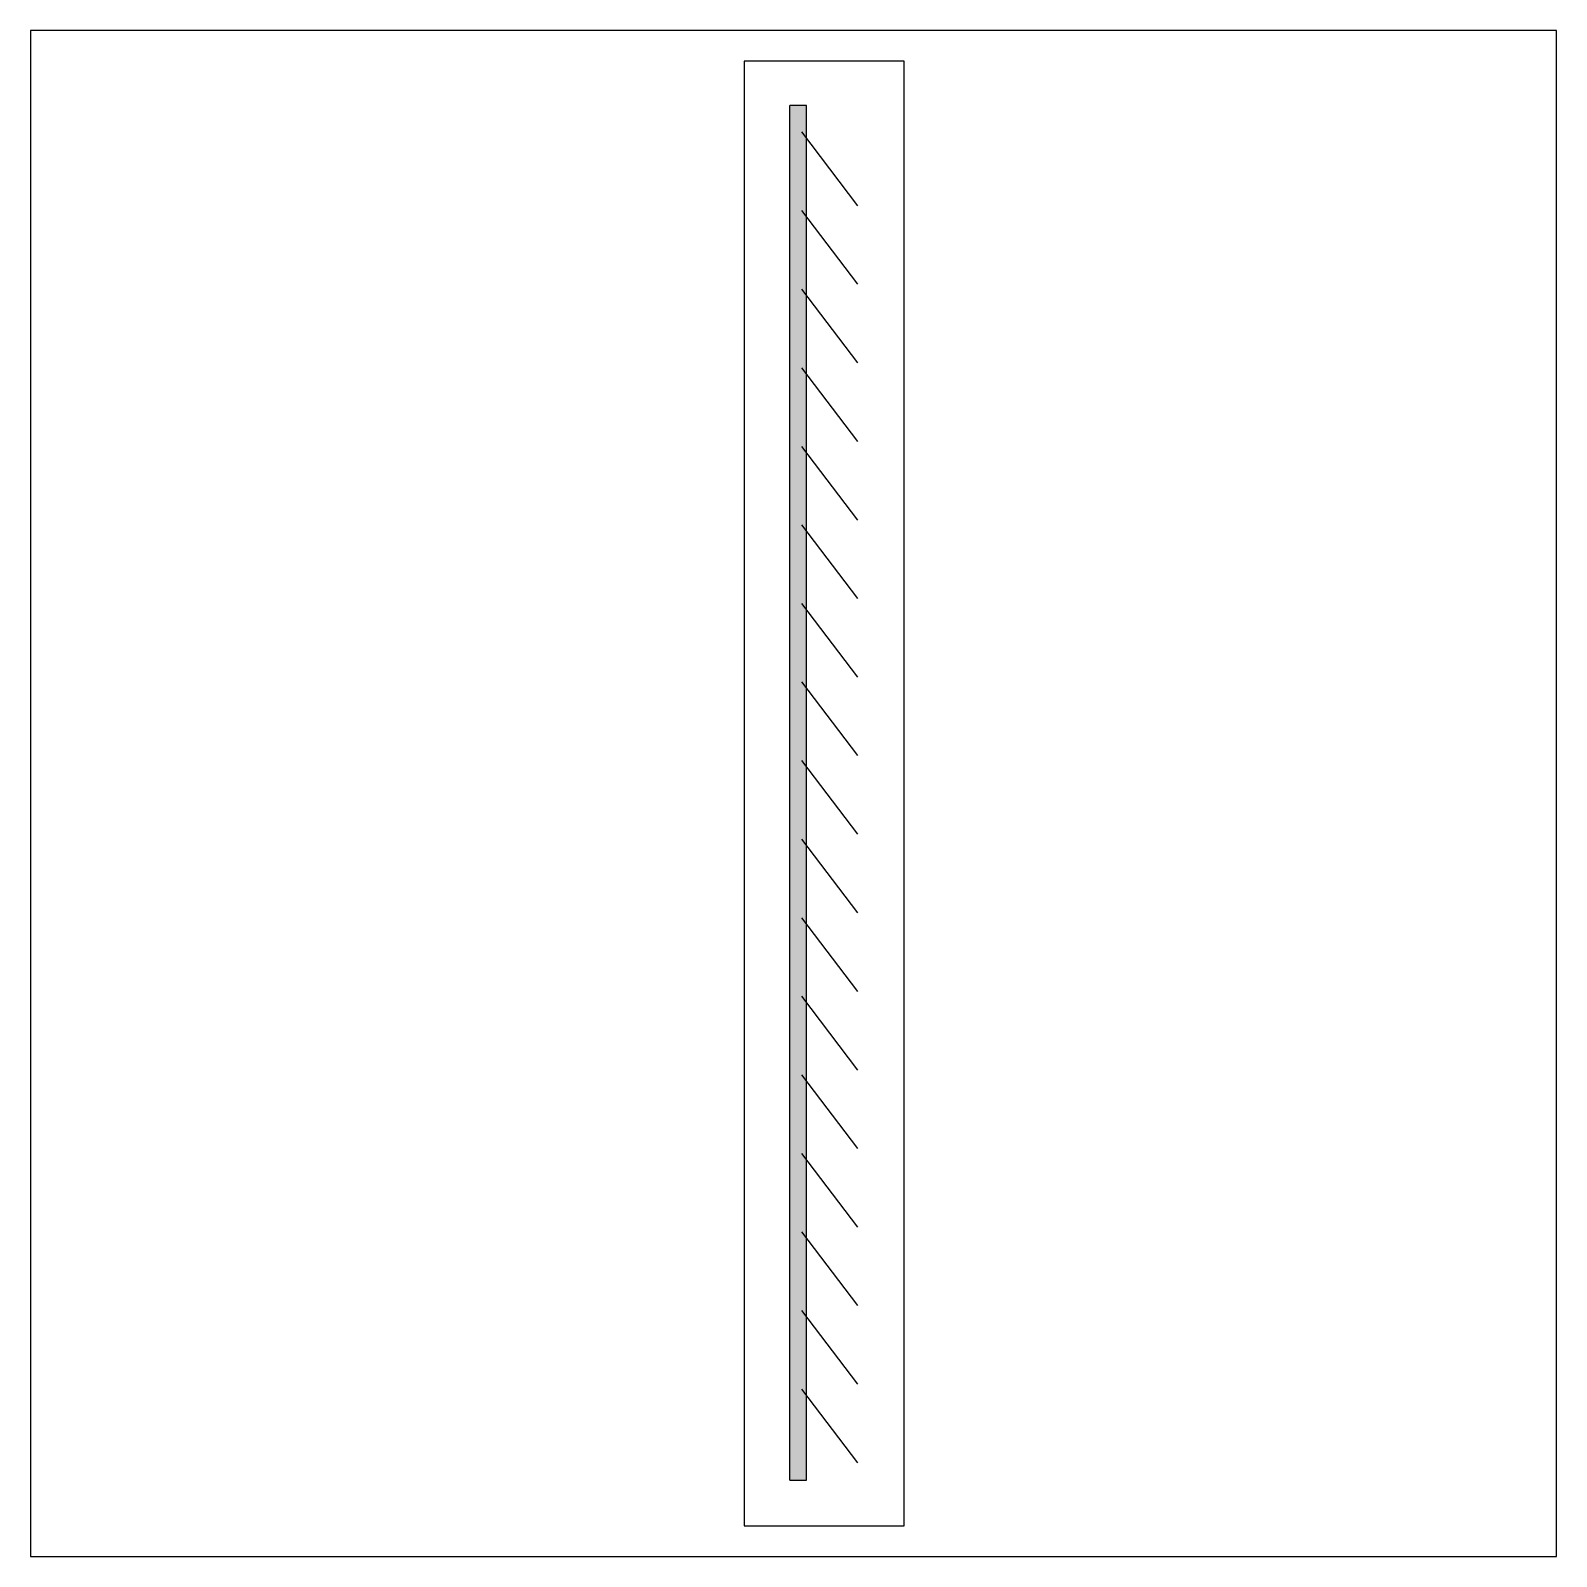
# Model space of a CAD drawing. Header units: millimetres. Extents: x 0 to 1000, y 0 to 1000.
import ezdxf

# ---------------------------------------------------------------- set-up
doc = ezdxf.new("R2010")
doc.units = ezdxf.units.MM
doc.layers.get('0').update_dxf_attribs({"color": 2})
doc.layers.add('1', color=1, linetype='Continuous')
doc.layers.add('2', color=7, linetype='Continuous')

msp = doc.modelspace()

# ---------------------------------------------------------------- hatches: boundary and pattern name
at = {"layer": '2'}
msp.add_hatch(color=256, dxfattribs=at).paths.add_polyline_path([(497.6, 50.1), (508.6, 50.1), (508.6, 950.9), (497.6, 950.9)])

# ---------------------------------------------------------------- linework, layer by layer
at = {"color": 2}
msp.add_lwpolyline([(0, 0), (1000, 0), (1000, 1000), (0, 1000)], close=True, dxfattribs=at)
at = {"layer": '1', "color": 1}
for p, q in [((572.5, 980), (467.6, 980)), ((467.6, 980), (467.6, 20)), ((572.5, 20), (572.5, 980)), ((467.6, 20), (572.5, 20))]:
    msp.add_line(p, q, dxfattribs=at)
at = {"layer": '2'}
for p, q in [((497.6, 50.1), (497.6, 950.9)), ((508.6, 950.9), (497.6, 950.9)), ((508.6, 50.1), (508.6, 950.9)), ((542.2, 885.2), (505.5, 933.5)), ((542.2, 833.7), (505.5, 882)), ((542.2, 782.2), (505.5, 830.5)), ((542.2, 730.7), (505.5, 779)), ((542.2, 679.2), (505.5, 727.5)), ((542.2, 627.8), (505.5, 676)), ((542.2, 576.3), (505.5, 624.6)), ((542.2, 524.8), (505.5, 573.1)), ((542.2, 473.3), (505.5, 521.6)), ((542.2, 421.8), (505.5, 470.1)), ((542.2, 370.3), (505.5, 418.6)), ((542.2, 318.8), (505.5, 367.1)), ((542.2, 267.3), (505.5, 315.6)), ((542.2, 215.9), (505.5, 264.1)), ((542.2, 164.4), (505.5, 212.7)), ((542.2, 112.9), (505.5, 161.2)), ((542.2, 61.4), (505.5, 109.7)), ((497.6, 50.1), (508.6, 50.1))]:
    msp.add_line(p, q, dxfattribs=at)

doc.saveas('drawing.dxf')
